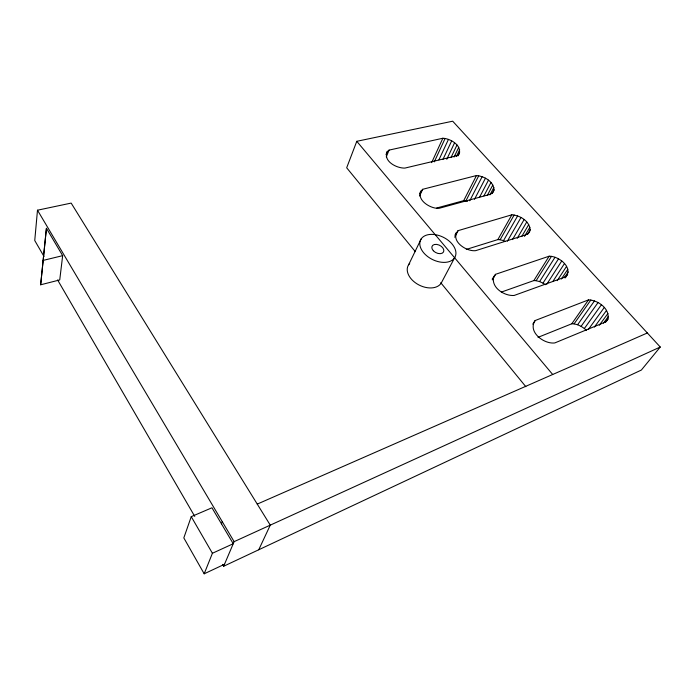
<?xml version="1.0" encoding="UTF-8"?>
<svg xmlns="http://www.w3.org/2000/svg" width="695" height="695" viewBox="0 0 695 695"><rect width="100%" height="100%" fill="white"/><g stroke="black" fill="none" stroke-linecap="round" stroke-linejoin="round"><path stroke-width="1.04" d="M258.748 549.762L270.268 525.142L71.168 203.096L37.487 210.203L34.75 240.531L44.002 256.481M40.657 284.794L46.426 228.29L62.663 255.664L59.735 279.929L40.657 284.794L46.426 228.29M607.986 318.962C609.845 308.467 598.021 300.188 588.509 299.884L535.159 320.534C527.383 331.697 543.898 344.399 554.81 342.93L604.051 322.576L606.605 321.055L607.986 318.962L605.501 322.341M565.912 276.992C573.288 266.976 558.676 256.125 549.146 256.194L495.552 274.317L492.225 279.077M530.155 229.793L529.52 232.017L528 233.772L525.385 234.98L475.684 250.652C466.084 251.894 449.561 240.427 458.109 230.644L511.859 214.807C519.973 215.354 529.486 220.993 530.155 229.793L527.47 234.345M493.841 276.297C490.461 287.348 504.24 296.2 514.118 295.471L563.636 277.574L566.225 276.219L567.685 274.299M204.182 573.801L212.409 553.272L233.242 543.733L211.958 507.784L191.247 516.654L183.819 537.913L204.182 573.801L224.485 564.288M494.049 189.857L493.328 191.916L491.756 193.523L489.124 194.6L439.336 208.248C430.309 209.412 413.803 198.423 422.673 189.301L476.475 175.54C484.172 176.174 493.606 181.334 494.049 189.857L492.077 193.549M222.582 564.392L223.66 566.243L641.363 370.044L660.25 347.022L452.688 121.199L356.778 141.311L346.683 167.79L415.332 251.668M221.453 523.822L222.287 521.702M386.029 154.516L387.228 151.606L389.078 150.103L442.863 138.244C450.977 138.522 463.991 146.593 458.031 155.776M386.272 156.87L389.078 150.103M223.66 566.243L234.128 541.648L660.25 347.022M431.638 162.639L442.863 138.244M419.537 193.818L420.866 190.943M434.288 161.874L445.104 138.479M419.572 195.981L422.673 189.301M438.919 159.859L448.44 139.408M443.002 159.346L451.672 140.876M446.781 159.277L454.591 142.77M450.986 157.591L456.997 144.977M454.087 157.035L458.735 147.34M456.407 156.497L459.673 149.712M457.883 155.81L459.751 151.927M408.66 264.708L421.196 238.863M436.695 208.013L463.695 200.655L476.475 175.54M463.695 200.655L465.919 200.838L478.742 175.757M387.228 151.606C382.91 161.275 396.706 168.381 404.898 168.086L454.695 156.271L457.345 155.306L458.961 153.838M469.742 200.768L482.139 176.686M454.886 235.275L456.346 232.451M454.695 237.23L458.109 230.644M474.476 199.352L485.457 178.189M479.437 197.45L488.472 180.161M483.92 195.903L490.991 182.472M487.247 195.521L492.833 184.966M454.712 257.61A19.234 12.38 26.5 0 1 423.768 252.893A19.234 12.38 26.5 0 1 435.113 234.632A19.234 12.38 26.5 0 1 454.712 257.61L441.238 283.056A18.722 12.441 26.6 0 1 417.035 283.881A18.722 12.441 26.6 0 1 409.711 263.44M489.949 194.869L493.876 187.485M466.31 249.409L497.872 239.593L511.859 214.807M497.872 239.593L500.131 239.749L514.152 214.99M500.131 239.749L503.519 240.635L517.619 215.919M507.359 241.226L521.024 217.457M512.51 239.593L524.143 219.516M492.321 279.868L495.552 274.317M517.202 238.35L526.767 221.94M521.78 236.422L528.73 224.572M524.516 236.361L529.885 227.256M501.338 292.091L533.856 280.58L549.146 256.194M533.856 280.58L536.132 280.702L551.474 256.342M536.132 280.702L539.581 281.588L555.001 257.272M539.581 281.588L542.995 283.134L558.502 258.853M546.713 284.333L561.734 260.99M552.864 281.475L564.488 263.535M557.225 280.667L566.573 266.333M561.395 279.034L567.858 269.182M532.787 324.148L535.159 320.534M564.705 277.27L568.232 271.901M565.044 278.009L566.225 276.219M538.008 337.353L571.776 323.783L588.509 299.884M571.776 323.783L574.079 323.87L590.863 299.988M574.079 323.87L577.597 324.747L594.46 300.909M577.597 324.747L581.098 326.337L598.056 302.542M586.441 330.507L584.356 328.527L601.41 304.766M588.413 329.413L604.294 307.451M594.39 327.084L606.526 310.413M599.272 325.286L607.943 313.454M603.477 323.132L608.438 316.373M257.254 504.101L647.349 332.974M43.116 260.408L62.663 255.664M465.919 200.838L467.587 201.281M503.519 240.635L505.178 241.391M542.995 283.134L545.349 284.707M581.098 326.337L584.356 328.527M356.778 141.311L552.699 374.501M440.734 282.7L525.854 386.707M37.487 210.203L234.128 541.648M57.607 279.946L194.756 516.411M191.247 516.654L212.409 553.272M433.333 250.747A6.42 4.135 26.5 0 0 443.558 251.911A6.42 4.135 26.5 0 0 436.616 244.388A6.42 4.135 26.5 0 0 433.333 250.747"/></g></svg>
